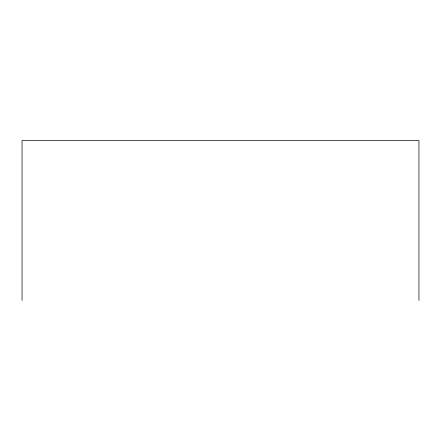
<?xml version="1.0" encoding="UTF-8"?>
<svg xmlns="http://www.w3.org/2000/svg" width="441" height="441" viewBox="0 0 441 441"><rect width="100%" height="100%" fill="white"/><g stroke="black" fill="none" stroke-linecap="round" stroke-linejoin="round"><path stroke-width="0.66" d="M418.95 300.475L418.95 140.525L22.05 140.525L22.05 300.475"/></g></svg>
